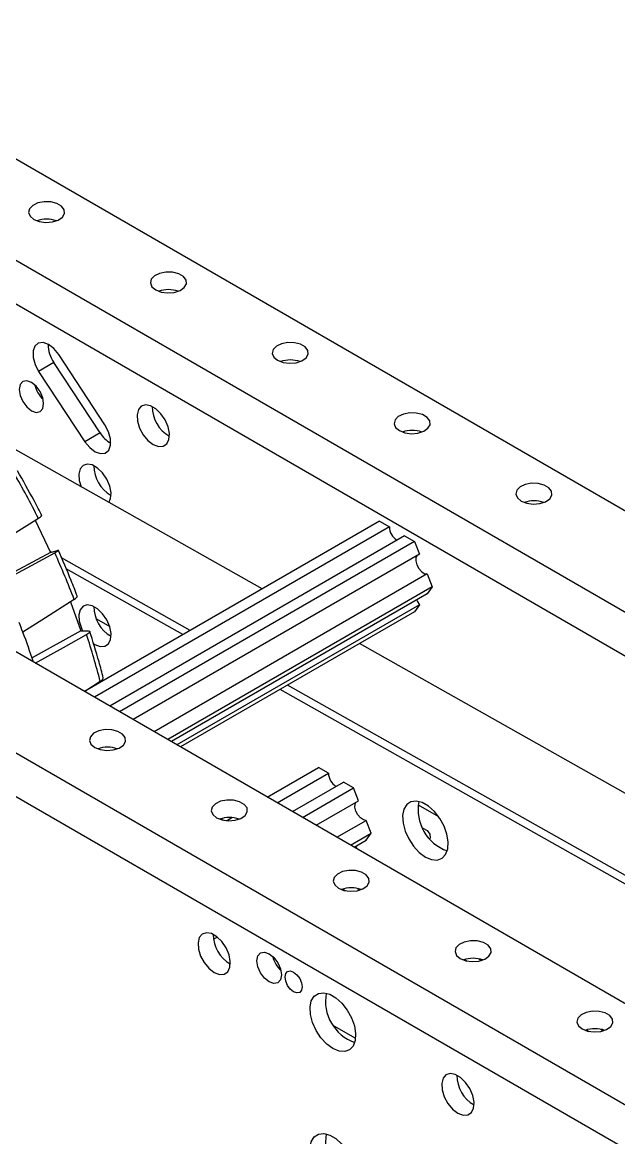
# Model space of a CAD drawing. Header units: inches. Extents: x 0 to 11, y 0 to 8.4.
# Drawn here: x 8.334 to 8.623, y 5.674 to 6.213 of the extents above; entities that cross this region are included whole.
import ezdxf

# ---------------------------------------------------------------- set-up
doc = ezdxf.new("R2010")
doc.units = ezdxf.units.IN
doc.header["$MEASUREMENT"] = 0

msp = doc.modelspace()

# ---------------------------------------------------------------- linework, layer by layer
at = {"color": 7, "linetype": 'Continuous', "lineweight": 25}
for p, q in [((9.150253326920348, 5.674067209361233), (7.504168863112857, 6.624331543372215)), ((9.107826920049154, 5.649574966006552), (7.46174245624167, 6.59983930001753)), ((9.089558510303315, 5.639028837540935), (7.443474046495835, 6.58929317155191)), ((8.349730979561862, 6.04850860512184), (8.3423652839245, 6.04425647953943)), ((8.3721019992196, 6.014514743825791), (8.349730979561862, 6.04850860512184)), ((8.374422237850478, 6.018378474403721), (8.352051218192761, 6.052372335699759)), ((8.3423652839245, 6.04425647953943), (8.36473630358224, 6.010262618243382)), ((8.450462536620748, 5.939152238950776), (8.322338574485688, 6.011333256508141)), ((8.3721019992196, 6.014514743825791), (8.36473630358224, 6.010262618243382)), ((8.340752419850828, 5.972251289059167), (8.348133632208416, 5.956756077479783)), ((8.507121111095923, 5.971860537779578), (8.364523207013992, 5.889540519983927)), ((8.51194343599524, 5.969076668871518), (8.369345531913309, 5.886756651075867)), ((8.507121111095923, 5.971860537779578), (8.51194343599524, 5.969076668871518)), ((8.5193091316326, 5.964824543289108), (8.376711227550668, 5.882504525493457)), ((8.524131456531917, 5.962040674381048), (8.381533552449984, 5.879720656585397)), ((8.5193091316326, 5.964824543289108), (8.524131456531917, 5.962040674381048)), ((8.524131456531917, 5.962040674381048), (8.526542618981575, 5.955826153794457)), ((8.348133632208416, 5.956756077479783), (8.324098370217653, 5.94376388162774)), ((8.348541710150812, 5.956878032998185), (8.347904547095181, 5.957236990658711)), ((8.348133632208416, 5.956756077479783), (8.350860461119252, 5.957570999823941)), ((8.350860461119254, 5.957570999823941), (8.351688526730038, 5.957753888110792)), ((8.944013849074407, 5.555007693053834), (8.250461240868988, 5.955387091455765)), ((8.41566397455448, 5.919063456671673), (8.353381087548556, 5.954151679714285)), ((8.526542618981575, 5.955826153794457), (8.38812164958195, 5.875917429065086)), ((8.412084455830332, 5.916997044497043), (8.355674240837672, 5.948776788511732)), ((8.530225466800257, 5.946333996354087), (8.398184413770712, 5.870108318949298)), ((8.530225466800257, 5.946333996354087), (8.532636629249915, 5.940119475767497)), ((8.901587442203205, 5.530515449699148), (8.200669138360428, 5.935146973683493)), ((8.532636629249915, 5.940119475767497), (8.40477251090268, 5.866305091428988)), ((8.530225466800257, 5.936688824088966), (8.406538283135328, 5.865285732816736)), ((8.532636629249915, 5.940119475767497), (8.530225466800257, 5.936688824088966)), ((8.35783646890395, 5.932892607618955), (8.362809791574074, 5.918841265424096)), ((8.526542618981576, 5.931448792231006), (8.409235351686732, 5.863728748283359)), ((8.526542618981576, 5.931448792231006), (8.524131456531917, 5.928018140552474)), ((8.370285615920992, 5.924620711170924), (8.37671866208861, 5.92090699266708)), ((8.524131456531917, 5.928018140552474), (8.41100112391938, 5.862709389671108)), ((8.88331903245737, 5.519969321233534), (8.191535675770107, 5.919327352474451)), ((8.362809791574074, 5.918841265424096), (8.339168900565623, 5.905854473014107)), ((8.362809791574074, 5.918841265424096), (8.365854454212, 5.918889620093387)), ((8.77433553123126, 5.756692362431385), (8.497507610510647, 5.912648521395937)), ((8.372162251163948, 5.894427367840515), (8.365151112239507, 5.889903001954972)), ((8.370061725007098, 5.893071874961517), (8.370130067136639, 5.892777291436113)), ((8.7376240560267, 5.737681255354643), (8.46270904844438, 5.892559739116837)), ((8.734187444637744, 5.735534333674226), (8.459129529720231, 5.890493326942204)), ((8.452930710342123, 5.838503954656427), (8.47765832854648, 5.852778904794947)), ((8.457753035241439, 5.835720085748367), (8.4824806534458, 5.849995035886887)), ((8.4824806534458, 5.849995035886887), (8.47765832854648, 5.852778904794947)), ((8.465118730878798, 5.831467960165956), (8.489846349083159, 5.845742910304477)), ((8.494668673982476, 5.842959041396417), (8.489846349083159, 5.845742910304477)), ((8.469941055778115, 5.828684091257896), (8.494668673982476, 5.842959041396417)), ((8.497079836432135, 5.836744520809826), (8.494668673982476, 5.842959041396417)), ((8.476529152910082, 5.824880863737586), (8.497079836432135, 5.836744520809826)), ((8.525823274474437, 5.834830732121463), (8.53567373685014, 5.82914418123361)), ((8.430467192409148, 5.828021013934876), (8.431697097291233, 5.827311004959415)), ((8.433164213994356, 5.827092999203879), (8.43573744998188, 5.828578496719773)), ((8.486591917098844, 5.819071753621798), (8.500762684250814, 5.827252363369456)), ((8.503173846700474, 5.821037842782865), (8.500762684250814, 5.827252363369456)), ((8.49318001423081, 5.815268526101487), (8.503173846700474, 5.821037842782865)), ((8.49494578646346, 5.814249167489236), (8.500762684250814, 5.817607191104334)), ((8.500762684250814, 5.817607191104334), (8.503173846700474, 5.821037842782865)), ((8.489392757508028, 5.794004009275596), (8.490622662390123, 5.793294000300129)), ((8.496409432339144, 5.794322575627367), (8.497654510348982, 5.7936038073917)), ((8.426767685397726, 5.771776818443908), (8.427104737342212, 5.771971394389795)), ((8.426909353291231, 5.769819884353526), (8.428728554693706, 5.770870086968983)), ((8.548318322606905, 5.759987004616318), (8.549548227489, 5.75927699564085)), ((8.55533499743802, 5.760305570968089), (8.556580075447858, 5.759586802732422)), ((8.485138282412079, 5.727920132550206), (8.495614823550712, 5.722017978204784)), ((8.60724388770578, 5.725969999957041), (8.60847379258789, 5.725259990981564)), ((8.614260562536897, 5.726288566308812), (8.615505640546738, 5.725569798073141))]:
    msp.add_line(p, q, dxfattribs=at)
at = {"color": 7, "linetype": 'Continuous', "lineweight": 25, "flags": 128}
for points in [[(8.340028099819271, 6.117648203680313), (8.342680975362024, 6.116599120650056), (8.345811178891504, 6.116174111518471), (8.348995959075994, 6.116430576123836), (8.351805193704108, 6.117333877500077), (8.35385948007281, 6.118762019790966), (8.354881375424812, 6.12052212446651), (8.35473286713031, 6.1223764796372), (8.35343401205739, 6.124074644361897), (8.351160227780852, 6.125387272084676), (8.348218601466717, 6.126137085158052), (8.345006416048825, 6.126222817171611), (8.341957494967193, 6.125632889541863), (8.339483611908554, 6.124446975264108), (8.337918878488233, 6.122825238632933), (8.337474620625134, 6.120986704166732), (8.338210837805384, 6.119179676132837), (8.340028099819271, 6.117648203680313)], [(8.39895366491815, 6.083631199021034), (8.401606540460904, 6.082582115990777), (8.404736743990382, 6.082157106859192), (8.407921524174874, 6.082413571464556), (8.410730758802988, 6.083316872840798), (8.412785045171688, 6.084745015131687), (8.41380694052369, 6.086505119807231), (8.41365843222919, 6.08835947497792), (8.412359577156268, 6.090057639702618), (8.41008579287973, 6.091370267425396), (8.407144166565596, 6.092120080498773), (8.403931981147704, 6.092205812512333), (8.400883060066072, 6.091615884882584), (8.398409177007432, 6.090429970604828), (8.396844443587112, 6.088808233973654), (8.396400185724012, 6.086969699507453), (8.397136402904263, 6.085162671473558), (8.39895366491815, 6.083631199021034)], [(8.352051218192761, 6.052372335699759), (8.349729204362875, 6.055212216958839), (8.347103126359189, 6.057220120610785), (8.344489727945728, 6.058153863841667), (8.342204223540811, 6.05790082343726), (8.340522278706121, 6.056491519804814), (8.339646760811588, 6.054095935761508), (8.339683270236558, 6.051003014098019), (8.340627403405556, 6.047585806813628), (8.3423652839245, 6.04425647953943)], [(8.457879230017028, 6.049614194361755), (8.460532105559782, 6.048565111331497), (8.46366230908926, 6.048140102199912), (8.466847089273752, 6.048396566805278), (8.469656323901866, 6.049299868181518), (8.471710610270566, 6.050728010472408), (8.472732505622568, 6.052488115147952), (8.472583997328067, 6.054342470318642), (8.471285142255146, 6.056040635043339), (8.469011357978609, 6.057353262766116), (8.466069731664474, 6.058103075839494), (8.462857546246582, 6.058188807853052), (8.45980862516495, 6.057598880223305), (8.45733474210631, 6.056412965945548), (8.45577000868599, 6.054791229314374), (8.45532575082289, 6.052952694848174), (8.45606196800314, 6.051145666814278), (8.457879230017028, 6.049614194361755)], [(8.338849588517293, 6.038898943552909), (8.336583329847931, 6.039686674787923), (8.334662088517293, 6.039313376988774), (8.333378356101875, 6.03783588136143), (8.332927569224857, 6.035479123221624), (8.333378356101875, 6.032601897632074), (8.334662088517293, 6.029642236106675), (8.336583329847931, 6.027050720283269), (8.338849588517293, 6.025221884953823), (8.341115847186655, 6.024434153718809), (8.343037088517294, 6.024807451517957), (8.344320820932714, 6.026284947145301), (8.344771607809731, 6.028641705285108), (8.344320820932714, 6.031518930874658), (8.343037088517294, 6.034478592400058), (8.341115847186655, 6.037070108223462), (8.338849588517293, 6.038898943552909)], [(8.397775153616173, 6.008923354486167), (8.400319855877628, 6.007944682777139), (8.402588800163931, 6.008052772608291), (8.404336111155361, 6.009235910769235), (8.405372440593677, 6.011365885881949), (8.405585486103925, 6.014211882093002), (8.404952160899331, 6.017465491552747), (8.403541095592864, 6.020774135191265), (8.401505201005413, 6.02377927013143), (8.399065097905693, 6.026155243373002), (8.396485209326652, 6.027644581348231), (8.39404510622693, 6.028085891178044), (8.392009211639479, 6.027431350094751), (8.390598146333014, 6.025751887780978), (8.38996482112842, 6.023229500037966), (8.390177866638666, 6.02013752671655), (8.391214196076982, 6.016811031103013), (8.392961507068414, 6.013610490612979), (8.395230451354717, 6.010882733470048), (8.397775153616173, 6.008923354486167)], [(8.516804795115906, 6.015597189702475), (8.51945767065866, 6.014548106672218), (8.522587874188138, 6.014123097540634), (8.52577265437263, 6.014379562145998), (8.528581889000744, 6.015282863522239), (8.530636175369445, 6.016711005813128), (8.531658070721448, 6.018471110488672), (8.531509562426946, 6.020325465659361), (8.530210707354025, 6.02202363038406), (8.527936923077487, 6.023336258106838), (8.524995296763352, 6.024086071180215), (8.521783111345462, 6.024171803193775), (8.518734190263828, 6.023581875564025), (8.516260307205188, 6.02239596128627), (8.514695573784868, 6.020774224655095), (8.514251315921769, 6.018935690188894), (8.514987533102019, 6.017128662154999), (8.516804795115906, 6.015597189702475)], [(8.36473630358224, 6.010262618243382), (8.367058317412125, 6.007422736984311), (8.369684395415806, 6.005414833332376), (8.372297793829262, 6.004481090101502), (8.374583298234171, 6.004734130505915), (8.376265243068852, 6.006143434138365), (8.37714076096338, 6.008539018181672), (8.377104251538405, 6.011631939845156), (8.376160118369404, 6.015049147129542), (8.374422237850478, 6.018378474403721)], [(8.37636542085244, 5.980896227546635), (8.377176557693861, 5.982733277957691), (8.377389603204112, 5.98557927416875), (8.376756277999515, 5.988832883628502), (8.375345212693045, 5.992141527267028), (8.37330931810559, 5.9951466622072), (8.370869215005863, 5.997522635448777), (8.368289326426817, 5.99901197342401), (8.36584922332709, 5.999453283253822), (8.363813328739635, 5.998798742170528), (8.362402263433165, 5.997119279856752), (8.361768938228568, 5.994596892113734), (8.361981983738819, 5.991504918792312), (8.362889584957816, 5.988488090388692)], [(8.575730360214786, 5.981580185043196), (8.578383235757538, 5.980531102012939), (8.581513439287018, 5.980106092881353), (8.58469821947151, 5.980362557486719), (8.587507454099624, 5.98126585886296), (8.589561740468323, 5.98269400115385), (8.590583635820327, 5.984454105829394), (8.590435127525826, 5.986308461000084), (8.589136272452905, 5.98800662572478), (8.586862488176365, 5.989319253447558), (8.583920861862232, 5.990069066520936), (8.58070867644434, 5.990154798534494), (8.577659755362708, 5.989564870904747), (8.575185872304067, 5.98837895662699), (8.573621138883746, 5.986757219995816), (8.573176881020647, 5.984918685529615), (8.573913098200897, 5.98311165749572), (8.575730360214786, 5.981580185043196)], [(8.342243500693664, 5.973190599580538), (8.328379280967114, 5.964456795828504), (8.317485441455466, 5.957594357705855)], [(8.32460879289658, 5.942640467696134), (8.338932880690113, 5.950410296505201), (8.350186996204286, 5.956514999739481)], [(8.525194902446964, 5.955048133599651), (8.524826685068561, 5.954234403997294), (8.524732702345863, 5.95263284512978), (8.525194603121667, 5.950794891097211), (8.526142067189994, 5.94900035373995), (8.527430851735227, 5.947522435103119), (8.528864750993215, 5.946586134901809), (8.530225466800257, 5.946333996354087)], [(8.359532275617786, 5.933975575819216), (8.345660365508987, 5.925116761072148), (8.334760424978995, 5.918156241075986)], [(8.36880541895225, 5.912736640821443), (8.36957927071634, 5.912245678904758), (8.372123972977802, 5.911267007195727), (8.37439291726411, 5.911375097026881), (8.376140228255544, 5.912558235187825), (8.377176557693861, 5.914688210300544), (8.377389603204112, 5.917534206511604), (8.376756277999515, 5.920787815971356), (8.375345212693045, 5.924096459609882), (8.37330931810559, 5.927101594550054), (8.370869215005863, 5.92947756779163), (8.368289326426817, 5.930966905766864), (8.36584922332709, 5.931408215596676), (8.363813328739635, 5.930753674513382), (8.362402263433166, 5.929074212199606), (8.36176893822857, 5.926551824456589), (8.361981983738819, 5.923459851135165), (8.363018313177136, 5.920133355521621), (8.363622112560359, 5.918854166529185)], [(8.52519430388062, 5.933784395557959), (8.525462243272182, 5.93316657638806), (8.526542618981576, 5.931448792231006)], [(8.340738637924575, 5.903271059456499), (8.354364985295893, 5.910820222145933), (8.365537063141991, 5.917009991660183)], [(8.36949088236873, 5.862520668735915), (8.372143757911482, 5.861471585705657), (8.375273961440962, 5.861046576574071), (8.378458741625453, 5.861303041179436), (8.381267976253566, 5.862206342555678), (8.383322262622267, 5.863634484846567), (8.38434415797427, 5.86539458952211), (8.384195649679768, 5.8672489446928), (8.382896794606847, 5.868947109417497), (8.38062301033031, 5.870259737140276), (8.377681384016178, 5.871009550213653), (8.374469198598284, 5.871095282227212), (8.371420277516654, 5.870505354597464), (8.368946394458014, 5.869319440319708), (8.367381661037692, 5.867697703688534), (8.366937403174592, 5.865859169222333), (8.367673620354843, 5.864052141188438), (8.36949088236873, 5.862520668735915)], [(8.428416447467605, 5.828503664076627), (8.431069323010357, 5.82745458104637), (8.434199526539835, 5.827029571914784), (8.437384306724327, 5.827286036520149), (8.440193541352443, 5.828189337896389), (8.442247827721143, 5.82961748018728), (8.443269723073145, 5.831377584862823), (8.443121214778644, 5.833231940033514), (8.441822359705723, 5.83493010475821), (8.439548575429185, 5.836242732480989), (8.436606949115053, 5.836992545554367), (8.433394763697159, 5.837078277567925), (8.430345842615528, 5.836488349938177), (8.427871959556887, 5.835302435660421), (8.426307226136567, 5.833680699029247), (8.425862968273465, 5.831842164563046), (8.426599185453716, 5.830035136529151), (8.428416447467605, 5.828503664076627)], [(8.500762684250814, 5.827252363369456), (8.499401968443772, 5.827504501917177), (8.497968069185786, 5.828440802118487), (8.496679284640553, 5.829918720755318), (8.495731820572226, 5.831713258112579), (8.495269919796423, 5.833551212145149), (8.49536390251912, 5.835152771012662), (8.495732119897523, 5.83596650061502)], [(8.529372800656871, 5.809542888931705), (8.5323536620073, 5.808295192244796), (8.535113446507898, 5.808086267397573), (8.537447473567434, 5.808931609390182), (8.539182639076365, 5.810768523074219), (8.540190253746747, 5.813460772965056), (8.540395587408005, 5.816808687204515), (8.53978341140183, 5.820563966309145), (8.538399128022073, 5.824448098407011), (8.536345403234339, 5.828173015189138), (8.533774552410971, 5.831462456618159), (8.530877243796674, 5.834072459871472), (8.527868357517068, 5.835809452947751), (8.52497104890277, 5.836544611016744), (8.522400198079401, 5.836223410767598), (8.520346473291669, 5.834869674153397), (8.518962189911912, 5.832583801625884), (8.518350013905737, 5.829535325893255), (8.518555347566997, 5.825950338454749), (8.519562962237378, 5.822094721428456), (8.521298127746308, 5.818254428290939), (8.523632154805844, 5.814714276016038), (8.526391939306444, 5.811736821502862), (8.529372800656871, 5.809542888931705)], [(8.528117605112957, 5.82355058176662), (8.530210707354025, 5.822311356810336), (8.531509562426946, 5.820613192085639), (8.531658070721448, 5.818758836914949), (8.531518458453405, 5.818322267980291)], [(8.49633963310874, 5.813444516948389), (8.49599946072274, 5.814084943403429), (8.495731521331178, 5.814702762573328)], [(8.48734201256648, 5.794486659417344), (8.489994888109232, 5.793437576387086), (8.493125091638712, 5.793012567255502), (8.496309871823202, 5.793269031860866), (8.499119106451316, 5.794172333237107), (8.501173392820016, 5.795600475527997), (8.50219528817202, 5.797360580203541), (8.502046779877517, 5.799214935374231), (8.500747924804598, 5.800913100098928), (8.49847414052806, 5.802225727821707), (8.495532514213926, 5.802975540895082), (8.492320328796033, 5.803061272908643), (8.489271407714401, 5.802471345278894), (8.486797524655762, 5.801285431001139), (8.48523279123544, 5.799663694369963), (8.48478853337234, 5.797825159903763), (8.485524750552592, 5.796018131869868), (8.48734201256648, 5.794486659417344)], [(8.427237936165621, 5.753795819541768), (8.429782638427076, 5.752817147832739), (8.43205158271338, 5.752925237663892), (8.433798893704811, 5.754108375824834), (8.434835223143125, 5.756238350937548), (8.435048268653375, 5.759084347148601), (8.434414943448779, 5.762337956608346), (8.433003878142312, 5.765646600246866), (8.430967983554863, 5.768651735187031), (8.428527880455142, 5.771027708428602), (8.425947991876102, 5.772517046403832), (8.42350788877638, 5.772958356233644), (8.42147199418893, 5.772303815150352), (8.420060928882464, 5.770624352836577), (8.41942760367787, 5.768101965093567), (8.419640649188118, 5.765009991772151), (8.420676978626432, 5.761683496158613), (8.422424289617863, 5.75848295566858), (8.424693233904167, 5.755755198525649), (8.427237936165621, 5.753795819541768)], [(8.546267577665352, 5.760469654758067), (8.548920453208106, 5.75942057172781), (8.552050656737585, 5.758995562596223), (8.555235436922077, 5.759252027201589), (8.558044671550189, 5.76015532857783), (8.56009895791889, 5.761583470868719), (8.561120853270893, 5.763343575544264), (8.560972344976392, 5.765197930714953), (8.55967348990347, 5.766896095439651), (8.557399705626933, 5.768208723162428), (8.5544580793128, 5.768958536235806), (8.551245893894908, 5.769044268249364), (8.548196972813276, 5.768454340619617), (8.545723089754636, 5.76726842634186), (8.544158356334314, 5.765646689710686), (8.543714098471215, 5.763808155244486), (8.544450315651465, 5.762001127210591), (8.546267577665352, 5.760469654758067)], [(8.453869593930815, 5.749138788917449), (8.451603335261453, 5.750967624246896), (8.449682093930816, 5.7535591400703), (8.448398361515396, 5.7565188015957), (8.447947574638379, 5.75939602718525), (8.448398361515396, 5.761752785325057), (8.449682093930816, 5.7632302809524), (8.451603335261453, 5.763603578751549), (8.453869593930815, 5.762815847516535), (8.456135852600177, 5.760987012187089), (8.458057093930815, 5.758395496363684), (8.459340826346235, 5.755435834838284), (8.459791613223253, 5.752558609248735), (8.459340826346235, 5.750201851108927), (8.458057093930815, 5.748724355481584), (8.456135852600177, 5.748351057682435), (8.453869593930815, 5.749138788917449)], [(8.465654706950591, 5.744389498465493), (8.464069171500944, 5.745669000794862), (8.462725019450591, 5.74748209488773), (8.46182688576443, 5.749552753604195), (8.461511503154577, 5.751565737925241), (8.46182688576443, 5.753214589235741), (8.462725019450591, 5.754248284870542), (8.464069171500944, 5.754509454039722), (8.465654706950591, 5.753958336104778), (8.467240242400237, 5.752678833775408), (8.468584394450591, 5.750865739682541), (8.469482528136751, 5.748795080966077), (8.469797910746605, 5.746782096645029), (8.469482528136751, 5.745133245334531), (8.468584394450591, 5.744099549699729), (8.467240242400237, 5.743838380530549), (8.465654706950591, 5.744389498465493)], [(8.484628738912429, 5.716956358141989), (8.481647877562, 5.719150290713145), (8.478888093061402, 5.722127745226322), (8.476554066001865, 5.725667897501223), (8.474818900492934, 5.72950819063874), (8.473811285822554, 5.733363807665034), (8.473605952161293, 5.73694879510354), (8.474218128167472, 5.739997270836168), (8.475602411547227, 5.742283143363681), (8.477656136334959, 5.743636879977881), (8.480226987158328, 5.743958080227029), (8.483124295772624, 5.743222922158036), (8.486133182052232, 5.741485929081756), (8.489030490666527, 5.738875925828443), (8.491601341489897, 5.735586484399423), (8.49365506627763, 5.731861567617295), (8.495039349657386, 5.727977435519428), (8.495651525663563, 5.724222156414799), (8.495446192002303, 5.72087424217534), (8.49443857733192, 5.718181992284502), (8.49270341182299, 5.716345078600467), (8.490369384763454, 5.715499736607856), (8.487609600262855, 5.71570866145508), (8.484628738912429, 5.716956358141989)], [(8.605193142764227, 5.726452650098784), (8.60784601830698, 5.725403567068526), (8.61097622183646, 5.724978557936941), (8.61416100202095, 5.725235022542306), (8.616970236649065, 5.726138323918547), (8.619024523017766, 5.727566466209437), (8.620046418369768, 5.72932657088498), (8.619897910075267, 5.731180926055671), (8.618599055002345, 5.732879090780368), (8.616325270725808, 5.734191718503146), (8.613383644411675, 5.734941531576523), (8.610171458993781, 5.735027263590082), (8.60712253791215, 5.734437335960335), (8.60464865485351, 5.733251421682578), (8.60308392143319, 5.731629685051404), (8.60263966357009, 5.729791150585203), (8.60337588075034, 5.727984122551308), (8.605193142764227, 5.726452650098784)], [(8.545089066363333, 5.685761810223182), (8.54763376862479, 5.684783138514153), (8.549902712911093, 5.684891228345307), (8.551650023902525, 5.686074366506249), (8.552686353340839, 5.688204341618962), (8.552899398851087, 5.691050337830015), (8.552266073646493, 5.69430394728976), (8.550855008340026, 5.697612590928279), (8.548819113752577, 5.700617725868446), (8.546379010652855, 5.702993699110016), (8.543799122073814, 5.704483037085245), (8.541359018974092, 5.704924346915058), (8.539323124386643, 5.704269805831764), (8.537912059080176, 5.702590343517993), (8.537278733875581, 5.700067955774982), (8.53749177938583, 5.696975982453564), (8.538528108824146, 5.693649486840028), (8.540275419815575, 5.690448946349994), (8.542544364101879, 5.687721189207063), (8.545089066363333, 5.685761810223182)], [(8.484628738912427, 5.648911290484845), (8.481647877562, 5.651105223056002), (8.478888093061402, 5.654082677569179), (8.476554066001865, 5.65762282984408), (8.474818900492934, 5.661463122981597), (8.473811285822554, 5.665318740007891), (8.473605952161293, 5.668903727446397), (8.474218128167472, 5.671952203179025), (8.475602411547227, 5.674238075706537), (8.477656136334959, 5.675591812320739), (8.480226987158328, 5.675913012569885), (8.483124295772624, 5.675177854500892), (8.486133182052232, 5.673440861424612), (8.489030490666527, 5.670830858171298), (8.491601341489897, 5.66754141674228), (8.49365506627763, 5.663816499960151), (8.495039349657384, 5.659932367862284), (8.495651525663561, 5.656177088757656), (8.495446192002301, 5.652829174518197), (8.49443857733192, 5.650136924627359), (8.49270341182299, 5.648300010943323), (8.490369384763454, 5.647454668950712), (8.487609600262854, 5.647663593797937), (8.484628738912427, 5.648911290484845)]]:
    msp.add_lwpolyline(points, dxfattribs=at)
at = {"color": 7, "linetype": 'Continuous', "lineweight": 25}
for centre, radius, start, end in [((8.34621528415465, 6.10363987000635), 0.0141388959846398, 70.49262568998847, 109.5073743099205), ((8.405140849253524, 6.06962286535187), 0.01413889597992434, 70.49262562692822, 109.507374371453), ((8.362518177560682, 6.057443533626763), 0.0155995314047934, 180.4505359461048, 214.943545392692), ((8.46406641435241, 6.035605860687856), 0.01413889598457661, 70.492625689073, 109.5073743108292), ((8.353872207534389, 6.040732787615277), 0.01368724084614834, 193.0620283764887, 226.9325950908084), ((8.413581317457464, 6.027098052645355), 0.01626503594345324, 179.3863820836502, 240.608241383648), ((8.522991979451291, 6.001588856028657), 0.01413889598449817, 70.49262568815064, 109.5073743117651), ((8.384086097218862, 6.021807871315097), 0.01402883863444127, 211.3233173242695, 240.7630137910811), ((7.95858579627505, 5.780045358315841), 0.4295326744066844, 26.7221077897645, 30.02931237630634), ((8.385385434557639, 5.998465444721116), 0.0162650359434767, 179.3863820835322, 240.6082413837672), ((8.58191754455017, 5.967571851369084), 0.01413889598478689, 70.49262569226836, 109.5073743077384), ((8.519939519931034, 5.969440584290048), 0.008004360857689859, 182.6058304799801, 237.3887929873475), ((7.976674061495394, 5.788442262308428), 0.4095855923520954, 20.81296205820594, 24.22671417685915), ((8.385385434557659, 5.930420377063982), 0.01626503594349759, 179.3863820836707, 240.6082413836292), ((7.957527198620273, 5.775912605639992), 0.40316021491593, 20.65999471898875, 21.37424815071074), ((7.966717483063242, 5.779328173666888), 0.393355868641295, 18.44333718566655, 20.6667847562593), ((8.016365183559252, 5.802308379378393), 0.3675288578484486, 14.51563780480322, 18.18515187336992), ((8.375678066704113, 5.848512335061765), 0.01413889598482198, 70.4926256925716, 109.5073743074284), ((8.490476737381591, 5.850358951305414), 0.008004360857687406, 182.6058304799553, 237.3887929873514), ((8.547048518006466, 5.832505313545638), 0.02123556034543311, 169.5367515877697, 250.4578718795281), ((8.43460363180299, 5.814495330402476), 0.01413889598482498, 70.49262569278802, 109.5073743072255), ((8.493529196901862, 5.780478325743186), 0.01413889598483251, 70.49262569279206, 109.5073743072147), ((8.443044100006903, 5.771970517700946), 0.01626503594344099, 179.3863820835997, 240.6082413836825), ((8.468892212947898, 5.764649691578895), 0.01368724084613248, 193.0620283762675, 226.9325950910236), ((8.552454762000735, 5.746461321083885), 0.0141388959848548, 70.49262569270273, 109.5073743072905), ((8.502304456262022, 5.739918782755923), 0.02123556034543073, 169.536751587761, 250.4578718795461), ((8.61138032709961, 5.712444316424644), 0.01413889598481915, 70.49262569264306, 109.5073743073637), ((8.56089523020462, 5.703936508382362), 0.01626503594344492, 179.3863820834684, 240.6082413838035), ((8.502304456262015, 5.671873715098774), 0.02123556034542332, 169.536751587726, 250.4578718795729)]:
    msp.add_arc(centre, radius, start, end, dxfattribs=at)
for points, knots in [([(8.343986311133458, 5.974276527051536), (8.3427099825298, 5.976783130045191), (8.338954106098013, 5.984159358299221), (8.334866854226487, 5.99138501332216), (8.33216853954944, 5.996155233414419)], [0, 0, 0, 0, 0.3398217771102225, 1, 1, 1, 1]), ([(8.342243500693664, 5.973190599580538), (8.342617793126909, 5.973437497510425), (8.343210071533418, 5.973828187515073), (8.343656261166343, 5.974222693069069), (8.34388497995767, 5.974472932337237), (8.343791996224688, 5.97451695193981), (8.343754329991862, 5.974534783581389)], [0, 0, 0, 0, 0.3771477792586166, 0.596796691242696, 0.8366687460612242, 1, 1, 1, 1]), ([(8.351788679022345, 5.957670162005581), (8.351822527596214, 5.957658631026788), (8.351904947828203, 5.957630553449554), (8.351669337245966, 5.957427121324042), (8.351210603347743, 5.957091998232163), (8.350588039191503, 5.956741064202399), (8.350186996204286, 5.956514999739481)], [0, 0, 0, 0, 0.1603354547593317, 0.3904118805316555, 0.6073159080023184, 1, 1, 1, 1]), ([(8.361114973811219, 5.935386656473946), (8.36012339948302, 5.937959468775634), (8.357205617814122, 5.945530161519375), (8.353910580801033, 5.953046900564389), (8.35173532397831, 5.958009162847738)], [0, 0, 0, 0, 0.339838425461656, 1, 1, 1, 1]), ([(8.359532275617786, 5.933975575819216), (8.359903199388937, 5.93423537924834), (8.360490147241793, 5.934646490847943), (8.360895177339364, 5.935144241387506), (8.361086016075307, 5.935482173811494), (8.360964495277246, 5.935610319585038), (8.360918454486626, 5.935658870391344)], [0, 0, 0, 0, 0.3836763006384677, 0.6071273894173337, 0.8511516884893459, 1, 1, 1, 1]), ([(8.365854454212, 5.918889620093387), (8.36622085350645, 5.918867689782297), (8.366953405904622, 5.918823843895515), (8.367164741445006, 5.918459003579067), (8.366966360891288, 5.918064677528127), (8.366536233068114, 5.917618438899352), (8.365928531777975, 5.917248377548867), (8.365537063141991, 5.917009991660183)], [0, 0, 0, 0, 0.2498545218870705, 0.4995411617176183, 0.6366718540076295, 0.7659515027635809, 1, 1, 1, 1]), ([(8.37363785183962, 5.896120540444199), (8.372961004222633, 5.898683780839698), (8.37096943467787, 5.906225909052112), (8.368565540420866, 5.913811879226709), (8.366978624965139, 5.918819709035226)], [0, 0, 0, 0, 0.3398563804948285, 1, 1, 1, 1]), ([(8.372162251163948, 5.894427367840515), (8.372531746740728, 5.894699678144396), (8.373116434624446, 5.895130580556486), (8.373490879158437, 5.895730750360597), (8.373658145426951, 5.896138692457103), (8.373530069735864, 5.896333809697789), (8.373489373524244, 5.896395808445953)], [0, 0, 0, 0, 0.3976728670338321, 0.6292754816304, 0.8822018189067665, 1, 1, 1, 1])]:
    msp.add_open_spline(points, degree=3, knots=knots, dxfattribs=at)

doc.saveas('drawing.dxf')
